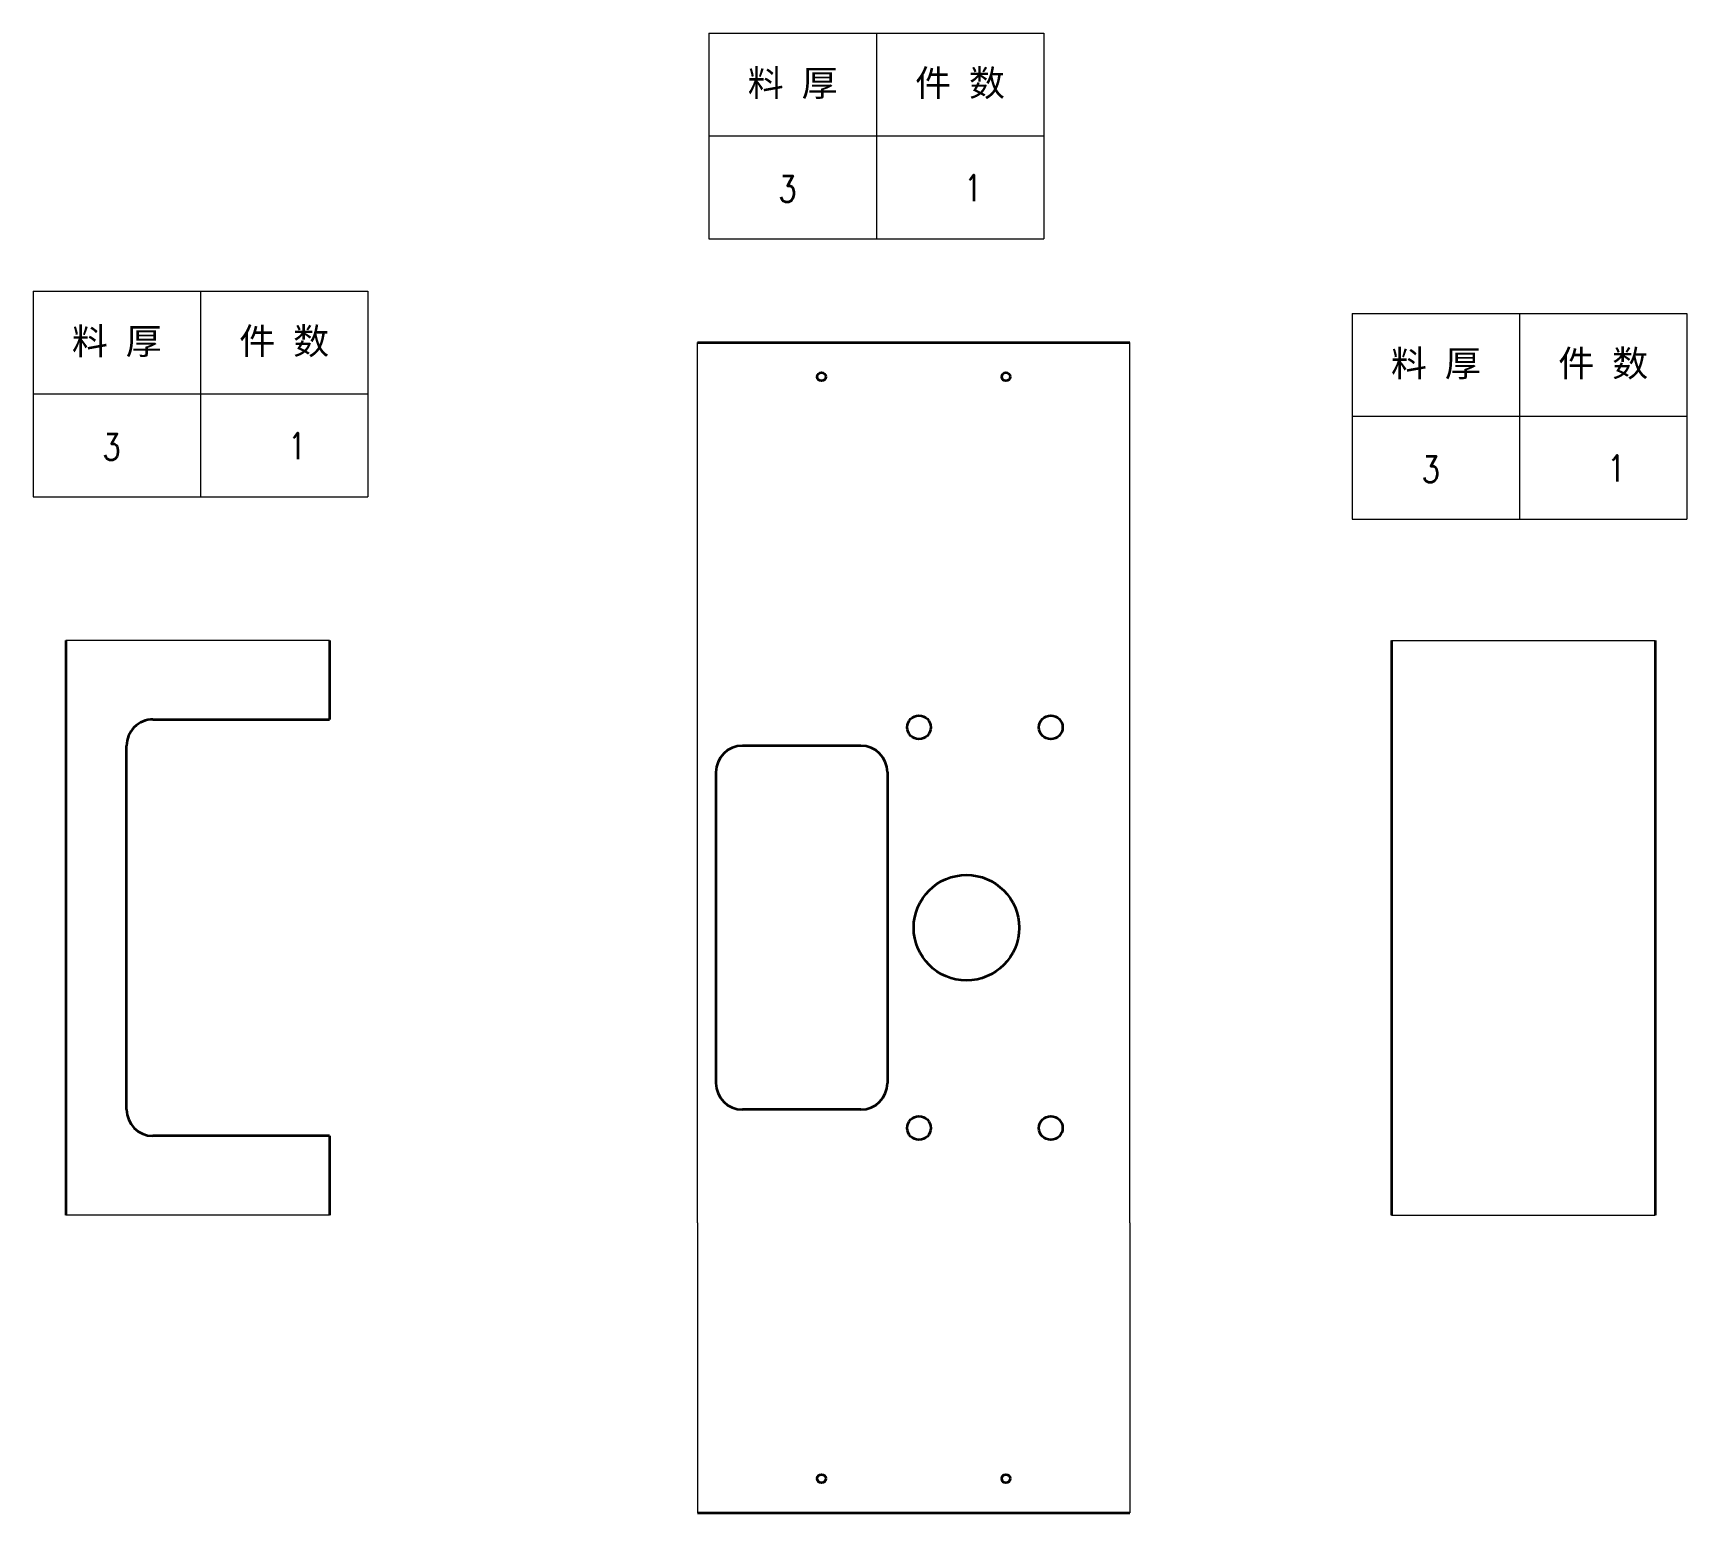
# Model space of a CAD drawing. Header units: millimetres. Extents: x 1333 to 209312, y -42879 to 359.
# Drawn here: x 135665 to 136292, y -202 to 359 of the extents above; entities that cross this region are included whole.
import ezdxf
from ezdxf.enums import TextEntityAlignment as Align

# ---------------------------------------------------------------- set-up
doc = ezdxf.new("R2010")
doc.units = ezdxf.units.MM
doc.header["$LTSCALE"] = 0.5
doc.layers.add('DRAWING', color=7, linetype='Continuous', lineweight=35)
doc.layers.add('标注线', color=3, linetype='Continuous', lineweight=18)
doc.styles.add('DIM', font='romans.shx', dxfattribs={"width": 0.8, "bigfont": 'bigfont.shx'})
doc.styles.get("Standard").update_dxf_attribs({"font": 'simplex.shx'})

# ---------------------------------------------------------------- blocks, each defined once
blk = doc.blocks.new('*T645')
at = {"color": 0, "linetype": 'ByBlock', "lineweight": -2, "transparency": 16777216}
for p, q in [((0, 0), (127, 0)), ((0, 0), (0, -78)), ((63.5, 0), (63.5, -78)), ((127, 0), (127, -78)), ((0, -39), (127, -39)), ((0, -78), (127, -78))]:
    blk.add_line(p, q, dxfattribs=at)
at = {"color": 0, "transparency": 16777216, "char_height": 10, "width": 60.5, "attachment_point": 5}
for s, insert in [('{\\fSimSun|b0|i0|c134|p2;料 厚}', (31.75, -19.5)), ('{\\fSimSun|b0|i0|c134|p2;件 数}', (95.25, -19.5))]:
    blk.add_mtext(s, dxfattribs=dict(at, insert=insert))
blk = doc.blocks.new('拆图参数')
blk.add_blockref('*T645', (-63.5, 78))
at = {"style": 'DIM', "width": 0.8}
blk.add_attdef('6', text='', height=10, dxfattribs=at).set_placement((-37.13, 18.91), align=Align.MIDDLE_LEFT)
blk.add_attdef('1', text='', height=10, dxfattribs=at).set_placement((36.65, 19.27), align=Align.MIDDLE_CENTER)

msp = doc.modelspace()

# ---------------------------------------------------------------- linework, layer by layer
at = {"layer": 'DRAWING'}
for p, q in [((135916.708, 242.054), (136080.708, 242.054)), ((135978.708, 89.054), (135933.708, 89.054)), ((135923.708, 79.054), (135923.708, -15.384)), ((135988.708, 79.054), (135988.708, -15.384)), ((135923.708, -15.384), (135923.708, -38.946)), ((135988.708, -15.384), (135988.708, -38.946)), ((135978.708, -48.946), (135933.708, -48.946)), ((135916.708, -201.946), (136080.708, -201.946))]:
    msp.add_line(p, q, dxfattribs=at)
at = {"layer": 'DRAWING', "ltscale": 0.1}
for p, q in [((135677.12, 129.054), (135677.12, -88.946)), ((135777.12, 129.054), (135777.12, 99.054)), ((136179.979, 129.054), (136179.979, -88.946)), ((136279.979, 129.054), (136279.979, -88.946)), ((135710.12, 99.054), (135777.12, 99.054)), ((135700.12, -48.946), (135700.12, 89.054)), ((135777.12, -58.946), (135710.12, -58.946)), ((135777.12, -58.946), (135777.12, -88.946))]:
    msp.add_line(p, q, dxfattribs=at)
at = {"layer": 'DRAWING'}
for centre, radius in [((135963.708, 229.054), 1.621), ((136033.708, 229.054), 1.621), ((136000.708, 96.054), 4.5), ((136050.708, 96.054), 4.5), ((136018.708, 20.054), 20), ((136000.708, -55.946), 4.5), ((136050.708, -55.946), 4.5), ((135963.708, -188.946), 1.621), ((136033.708, -188.946), 1.621)]:
    msp.add_circle(centre, radius, dxfattribs=at)
at = {"layer": 'DRAWING', "ltscale": 0.1}
for centre, start, end in [((135710.12, 89.054), 90.000002, 180.000002), ((135710.12, -48.946), 180.000002, 270.000002)]:
    msp.add_arc(centre, 10, start, end, dxfattribs=at)
at = {"layer": 'DRAWING'}
for centre, start, end in [((135933.708, 79.054), 90, 180), ((135978.708, 79.054), 0, 90), ((135933.708, -38.946), 180, 270), ((135978.708, -38.946), 270, 0)]:
    msp.add_arc(centre, 10, start, end, dxfattribs=at)
at = {"layer": '标注线', "color": 7}
for p, q in [((135916.708, -91.946), (135916.708, 242.054)), ((136080.708, -91.946), (136080.708, 242.054)), ((135777.12, 129.054), (135677.12, 129.054)), ((136179.979, 129.054), (136279.979, 129.054)), ((135777.12, -88.946), (135677.12, -88.946)), ((135916.708, -91.946), (135916.708, -201.946)), ((136080.708, -91.946), (136080.708, -201.946)), ((136179.979, -88.946), (136279.979, -88.946))]:
    msp.add_line(p, q, dxfattribs=at)

# ---------------------------------------------------------------- block references
for p in [(135984.537, 281.408), (135728.143, 183.5), (136228.526, 175.06)]:
    msp.add_blockref('拆图参数', p, dxfattribs=at).add_auto_attribs({'1': '1', '6': '3'})

doc.saveas('drawing.dxf')
